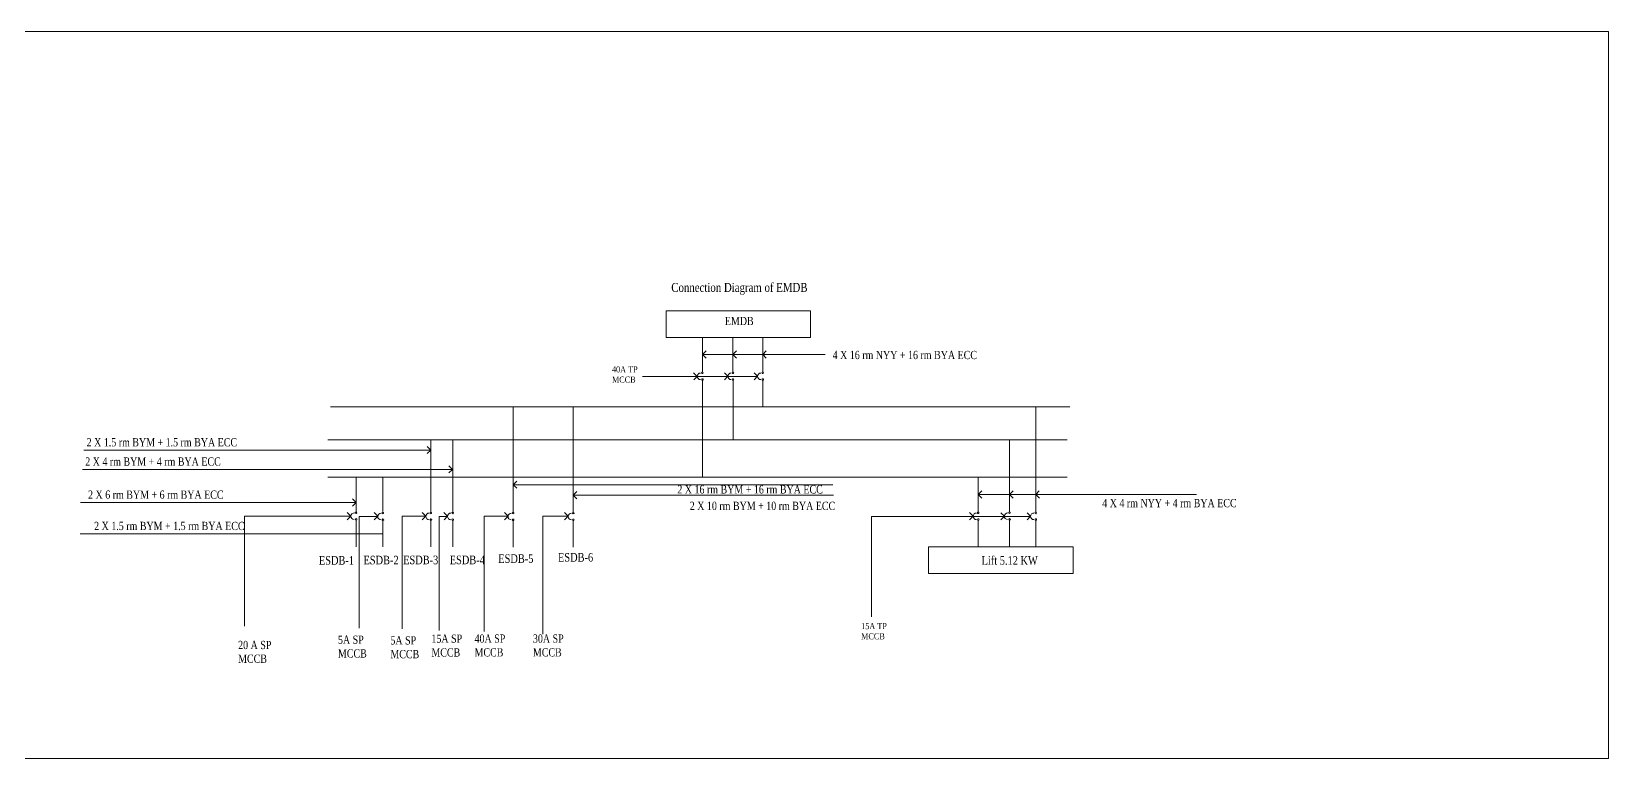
# Model space of a CAD drawing. Header units: inches. Extents: x -13742749 to 88736, y -40897 to 32194776.
# Drawn here: x 63323 to 73203, y -40250 to -35695 of the extents above; entities that cross this region are included whole.
import ezdxf

# ---------------------------------------------------------------- set-up
doc = ezdxf.new("R2010")
doc.units = ezdxf.units.IN
doc.header["$LTSCALE"] = 10
doc.header["$MEASUREMENT"] = 0
doc.linetypes.add('HIDDEN', pattern=[0.375, 0.25, -0.125])
for name, color, linetype, lineweight in [('Lift_pump_switch_text', 106, 'Continuous', 13), ('SDB_TEXT', 10, 'Continuous', 13), ('Switchboard_Diagram_My', 7, 'Continuous', 13)]:
    doc.layers.add(name, color=color, linetype=linetype, lineweight=lineweight)
doc.styles.get("Standard").update_dxf_attribs({"font": 'times.ttf', "width": 0.8})

msp = doc.modelspace()

# ---------------------------------------------------------------- linework, layer by layer
at = {"layer": 'Switchboard_Diagram_My', "linetype": 'ByBlock', "ltscale": 10}
for p, q in [((67525.9802, -37612.57549), (67525.9802, -37826.13004)), ((67717.6383, -37612.57549), (67717.6383, -37826.13004)), ((67903.73927, -37612.57549), (67903.73927, -37826.13004)), ((67525.9802, -37719.49447), (67548.56613, -37696.85695)), ((67525.9802, -37719.35276), (68295.60467, -37719.35276)), ((67548.76798, -37742.23033), (67525.9802, -37719.49447)), ((67717.6383, -37719.49447), (67740.22423, -37696.85695)), ((67740.42608, -37742.23033), (67717.6383, -37719.49447)), ((67903.73927, -37719.49447), (67926.3252, -37696.85695)), ((67926.52705, -37742.23033), (67903.73927, -37719.49447)), ((67471.25724, -37833.14491), (67494.04502, -37855.88077)), ((67663.50826, -37832.91025), (67686.29604, -37855.64611)), ((67849.40715, -37833.05563), (67872.19494, -37855.79149)), ((67871.87812, -37855.87676), (67150.45714, -37855.87676)), ((67494.04502, -37855.88077), (67471.45909, -37878.51829)), ((67526.24275, -37881.44204), (67526.24275, -38046.67575)), ((67686.29604, -37855.64611), (67663.71011, -37878.28362)), ((67717.90085, -37881.44204), (67717.90085, -38046.67575)), ((67872.19494, -37855.79149), (67849.609, -37878.429)), ((67904.00182, -37881.44204), (67904.00182, -38046.67575)), ((65195.03589, -38046.67575), (69827.1725, -38046.67575)), ((66340.1742, -38255.05296), (66340.1742, -38046.67575)), ((66716.79853, -38255.05296), (66716.79853, -38046.67575)), ((67526.24275, -38046.67575), (67526.24275, -38488.00247)), ((67717.90085, -38046.67575), (67717.90085, -38253.96562)), ((69614.44281, -38488.84874), (69614.44281, -38046.67575)), ((65824.62397, -38317.7624), (63649.88894, -38317.7624)), ((65178.30141, -38253.96562), (69810.43803, -38253.96562)), ((65801.8184, -38294.75237), (65824.60618, -38317.48822)), ((65824.60618, -38317.48822), (65802.02024, -38340.12574)), ((65824.62397, -38491.64236), (65824.62397, -38253.96562)), ((65961.38306, -38491.64236), (65961.38306, -38253.96562)), ((66340.1742, -38492.72971), (66340.1742, -38255.05296)), ((66716.79853, -38492.72971), (66716.79853, -38255.05296)), ((69450.00059, -38488.00247), (69450.00059, -38253.96562)), ((65937.98505, -38415.90939), (65960.77284, -38438.64525)), ((65961.38306, -38438.70146), (63641.24151, -38438.70146)), ((65178.30141, -38488.00247), (69810.43803, -38488.00247)), ((65356.06906, -38488.00247), (65356.06906, -38702.60282)), ((65523.78527, -38488.00247), (65523.78527, -38702.60282)), ((65824.62397, -38491.64236), (65824.62397, -38706.24272)), ((65960.77284, -38438.64525), (65938.1869, -38461.28277)), ((65961.38306, -38491.64236), (65961.38306, -38706.24272)), ((66340.1742, -38492.72971), (66340.1742, -38707.33007)), ((66340.1742, -38534.86936), (66362.76013, -38512.23184)), ((66716.79853, -38492.72971), (66716.79853, -38707.33007)), ((69253.93474, -38488.84874), (69253.93474, -38703.4491)), ((69450.00059, -38487.58515), (69450.00059, -38702.18551)), ((69614.44281, -38488.84874), (69614.44281, -38703.4491)), ((65333.68489, -38623.36716), (65356.47267, -38646.10302)), ((66362.96198, -38557.60522), (66340.1742, -38534.86936)), ((66340.1742, -38534.94128), (68343.77401, -38534.94128)), ((66716.79853, -38600.02989), (66739.38446, -38577.39237)), ((66716.79853, -38600.02989), (68347.45182, -38600.02989)), ((66739.58631, -38622.76575), (66716.79853, -38600.02989)), ((69253.93474, -38596.14892), (70621.21842, -38596.14892)), ((69253.93489, -38596.19855), (69276.52083, -38573.56104)), ((69276.72267, -38618.93441), (69253.93489, -38596.19855)), ((69450.00074, -38596.19855), (69472.58668, -38573.56104)), ((69472.78852, -38618.93441), (69450.00074, -38596.19855)), ((69614.44296, -38596.19855), (69637.02889, -38573.56104)), ((69637.23074, -38618.93441), (69614.44296, -38596.19855)), ((65356.47267, -38646.10302), (63628.86796, -38646.10302)), ((65300.95131, -38709.24593), (65323.73909, -38731.98178)), ((65356.47267, -38646.10302), (65333.88674, -38668.74053)), ((65469.45133, -38709.02504), (65492.23912, -38731.7609)), ((65770.07056, -38709.43304), (65792.85834, -38732.1689)), ((65906.88633, -38709.38956), (65929.67411, -38732.12542)), ((66286.23293, -38709.32784), (66309.02072, -38732.0637)), ((66662.40545, -38709.44585), (66685.19323, -38732.18171)), ((69199.46561, -38710.07978), (69222.25339, -38732.81564)), ((69395.90654, -38710.28106), (69418.69432, -38733.01692)), ((69559.88989, -38710.28048), (69582.67767, -38733.01634)), ((65186.69157, -38731.98178), (64656.09988, -38731.98178)), ((64656.09988, -38731.98178), (64656.09988, -39420.45847)), ((65323.73909, -38731.98178), (65186.69157, -38731.98178)), ((65323.73909, -38731.98178), (65301.15315, -38754.6193)), ((65356.33161, -38757.91483), (65356.33161, -38923.14853)), ((65491.92392, -38733.92229), (65375.9479, -38733.92229)), ((65375.9479, -38733.92229), (65375.9479, -39434.47618)), ((65492.23912, -38731.7609), (65469.65318, -38754.39842)), ((65524.04782, -38759.57788), (65524.04782, -38924.81158)), ((65792.85834, -38732.1689), (65644.14799, -38732.1689)), ((65644.14799, -38732.1689), (65644.14799, -39438.77258)), ((65792.85834, -38732.1689), (65770.2724, -38754.80641)), ((65824.88652, -38758.9981), (65824.88652, -38924.2318)), ((65929.52171, -38733.34252), (65877.022, -38733.34252)), ((65877.022, -38733.34252), (65877.022, -39449.34327)), ((65929.67411, -38732.12542), (65907.08817, -38754.76294)), ((65961.64561, -38758.9981), (65961.64561, -38924.2318)), ((66309.02072, -38732.0637), (66158.33199, -38732.0637)), ((66158.33199, -38732.0637), (66158.33199, -39455.34096)), ((66309.02072, -38732.0637), (66286.43478, -38754.70121)), ((66340.43675, -38760.08545), (66340.43675, -38925.31915)), ((66685.19323, -38732.18171), (66526.06802, -38732.18171)), ((66526.06802, -38732.18171), (66526.06802, -39471.97766)), ((66685.19323, -38732.18171), (66662.6073, -38754.81922)), ((66717.06108, -38760.08545), (66717.06108, -38925.31915)), ((69582.58146, -38733.10552), (68586.03475, -38733.10552)), ((68586.03475, -38733.10552), (68586.03475, -39363.14793)), ((69222.25339, -38732.81564), (69199.66746, -38755.45316)), ((69254.19729, -38758.76111), (69254.19729, -38923.99481)), ((69418.69432, -38733.01692), (69396.10839, -38755.65444)), ((69450.26314, -38757.49751), (69450.26314, -38922.73122)), ((69582.67767, -38733.01634), (69560.09174, -38755.65385)), ((69614.70536, -38758.76111), (69614.70536, -38923.99481)), ((65524.04782, -38842.19473), (63627.14094, -38842.19473))]:
    msp.add_line(p, q, dxfattribs=at)
for points in [[(59284.01888, -35695.38932), (73202.98994, -35695.38932), (73202.98994, -40250.23694), (59284.01888, -40250.23694)], [(67298.52073, -37444.7534), (68204.19224, -37444.7534), (68204.19224, -37611.58022), (67298.52073, -37611.58022)], [(68943.58362, -38924.98581), (69849.25513, -38924.98581), (69849.25513, -39091.81263), (68943.58362, -39091.81263)]]:
    msp.add_lwpolyline(points, close=True, dxfattribs=at)
for centre in [(67525.9802, -37834.1233), (67717.6383, -37834.1233), (67903.73927, -37834.1233), (67526.53918, -37875.84197), (67718.19728, -37875.84197), (67904.29825, -37875.84197), (65356.06906, -38710.59609), (65523.78527, -38712.25913), (65824.62397, -38711.67936), (65961.38306, -38711.67936), (66340.1742, -38712.76671), (66716.79853, -38712.76671), (69253.93474, -38711.44236), (69450.00059, -38710.17877), (69614.44281, -38711.44236), (65356.62803, -38752.31476), (65524.34425, -38753.97781), (65825.18295, -38753.39803), (65961.94204, -38753.39803), (66340.48619, -38755.0972), (66717.02919, -38754.99685), (69254.49372, -38753.16104), (69450.55957, -38751.89745), (69615.00179, -38753.16104)]:
    msp.add_circle(centre, 4.98846, dxfattribs=at)
for centre, start in [((67514.84381, -37855.78646), 91.365667073), ((67706.50191, -37855.78646), 91.365667073), ((67892.60288, -37855.78646), 91.365667073), ((65344.93266, -38732.25924), 89.133640239), ((65512.64888, -38733.92229), 89.133640239), ((65813.48758, -38733.34252), 89.133640239), ((65950.24667, -38733.34252), 89.133640239), ((66329.03781, -38734.42987), 89.133640239), ((66705.66214, -38734.42987), 89.133640239), ((69242.79835, -38733.10552), 89.133640239), ((69438.8642, -38731.84193), 89.133640239), ((69603.30642, -38733.10552), 89.133640239)]:
    msp.add_arc(centre, 20.72496, start, 269.133640239, dxfattribs=at)

# ---------------------------------------------------------------- texts
at = {"layer": 'Lift_pump_switch_text', "linetype": 'ByBlock', "ltscale": 10, "char_height": 38.159948, "width": 5137.9154585, "attachment_point": 1}
for s, insert in [('40A TP \\PMCCB', (66959.32399, -37793.39411)), ('15A TP \\PMCCB', (68520.65043, -39401.89439))]:
    msp.add_mtext(s, dxfattribs=dict(at, insert=insert))
at = {"layer": 'SDB_TEXT', "linetype": 'ByBlock', "ltscale": 10, "width": 1913.0686274, "attachment_point": 1}
for s, insert, char_height in [('EMDB', (67666.65057, -37483.08402), 51.688908), ('4 X 16 rm NYY + 16 rm BYA ECC', (68342.10387, -37696.31161), 51.6889078), ('2 X 1.5 rm BYM + 1.5 rm BYA ECC', (63667.79923, -38243.02777), 51.6889078), ('2 X 4 rm BYM + 4 rm BYA ECC', (63659.15168, -38363.96669), 51.6889078), ('2 X 6 rm BYM + 6 rm BYA ECC', (63676.82273, -38571.36838), 51.6889078), ('2 X 16 rm BYM + 16 rm BYA ECC', (67368.96923, -38538.28778), 51.6889078), ('4 X 4 rm NYY + 4 rm BYA ECC', (70031.34433, -38624.25556), 51.6889078), ('2 X 10 rm BYM + 10 rm BYA ECC', (67446.66783, -38641.57103), 51.6889078), ('2 X 1.5 rm BYM + 1.5 rm BYA ECC', (63714.86701, -38767.45998), 51.6889078), ('20 A SP\\PMCCB', (64617.14338, -39513.25162), 51.688908), ('5A SP\\PMCCB', (65242.53401, -39480.18358), 51.688908), ('5A SP\\PMCCB', (65571.1449, -39484.28356), 51.688908), ('15A SP\\PMCCB', (65828.21201, -39473.86932), 51.688908), ('40A SP\\PMCCB', (66098.45012, -39473.10281), 51.688908), ('30A SP\\PMCCB', (66464.03773, -39473.10281), 51.688908)]:
    msp.add_mtext(s, dxfattribs=dict(at, insert=insert, char_height=char_height))
at = {"layer": 'Switchboard_Diagram_My', "linetype": 'HIDDEN', "ltscale": 10, "insert": (67331.14173, -37270.62967), "char_height": 56.1488802, "width": 8180.5550433, "attachment_point": 1}
msp.add_mtext('Connection Diagram of EMDB', dxfattribs=at)
at = {"layer": 'Switchboard_Diagram_My', "linetype": 'ByBlock', "ltscale": 10, "width": 1046.5951689, "attachment_point": 1}
for s, insert, char_height in [('ESDB-1', (65122.93178, -38981.91764), 53.808023), ('ESDB-2', (65402.32598, -38980.18899), 53.808023), ('ESDB-3', (65650.79691, -38979.25747), 53.808023), ('ESDB-4', (65942.80615, -38979.19791), 53.808023), ('ESDB-5', (66246.83408, -38971.0001), 53.808023), ('ESDB-6', (66621.29288, -38963.04142), 53.808023), ('Lift 5.12 KW ', (69275.35135, -38982.50113), 53.8080229)]:
    msp.add_mtext(s, dxfattribs=dict(at, insert=insert, char_height=char_height))

doc.saveas('drawing.dxf')
